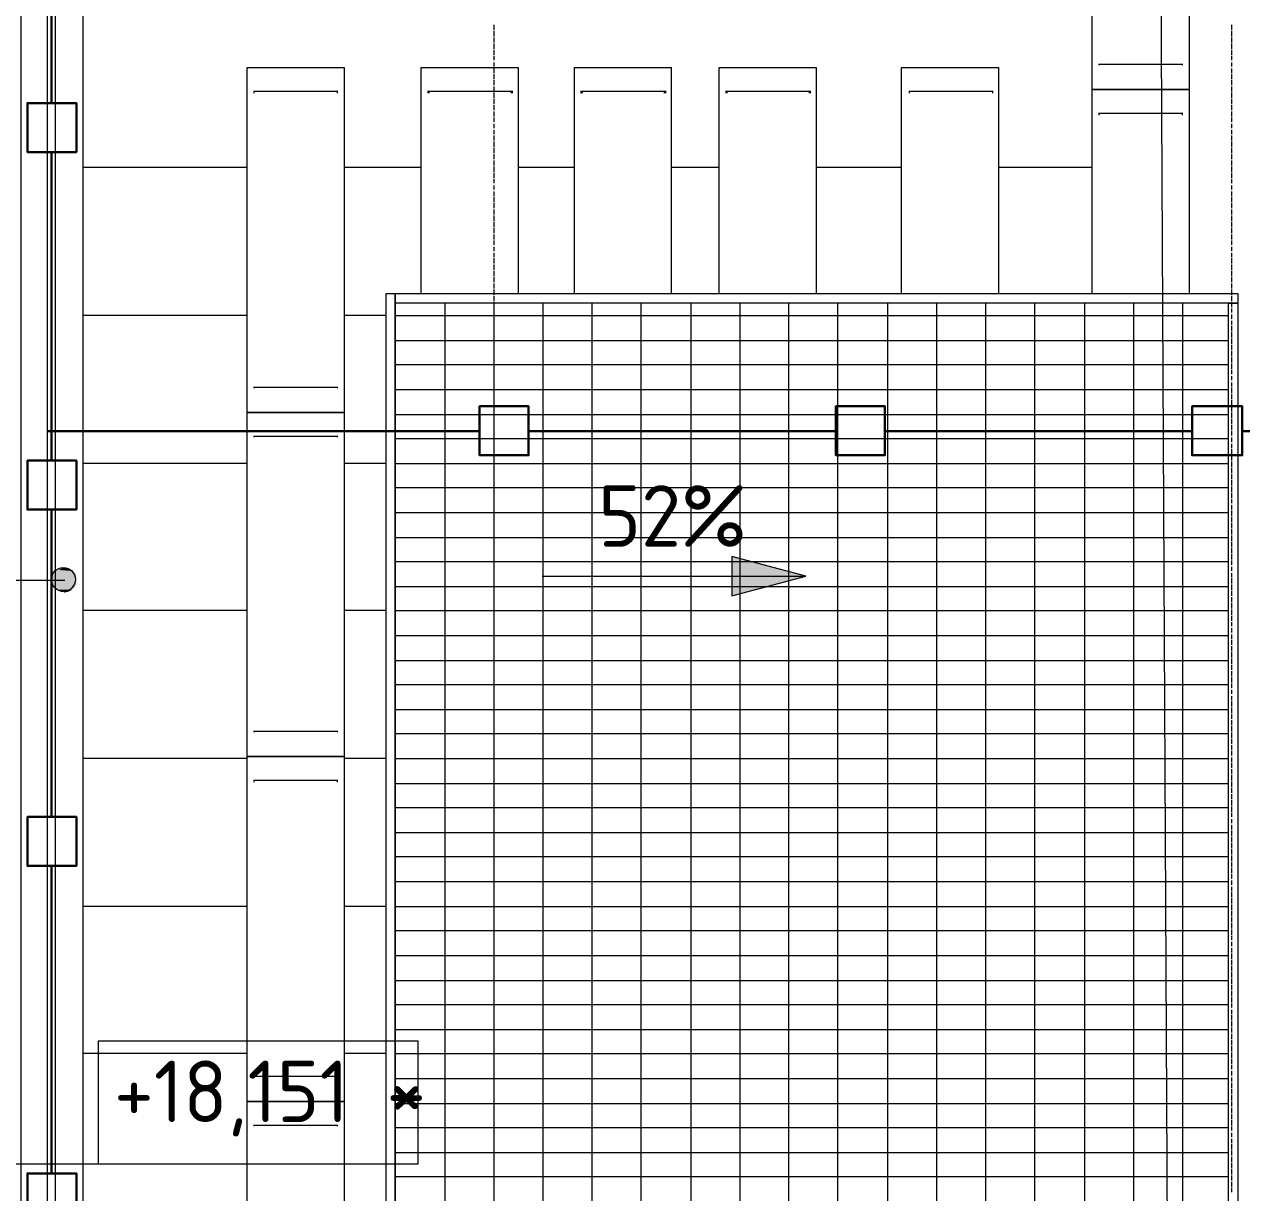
# Model space of a CAD drawing. Header units: millimetres. Extents: x -42533 to 645315, y 3457 to 82611.
# Drawn here: x 541773 to 546722, y 37312 to 42060 of the extents above; entities that cross this region are included whole.
import ezdxf

# ---------------------------------------------------------------- set-up
doc = ezdxf.new("R2010")
doc.units = ezdxf.units.MM
for name, color, linetype, true_color in [('PDF _!ЭОМ.Молниезащита', 7, 'Continuous', 0x954a95), ('PDF _Аннотация', 7, 'Continuous', 0xbababa), ('PDF _Крыша штриховка', 7, 'Continuous', 0xbababa), ('PDF _Обобщенные модели', 7, 'Continuous', 0xbababa), ('PDF _Ограждение', 7, 'Continuous', 0xbababa), ('PDF _Оси', 7, 'Continuous', 0xbababa), ('PDF _Отметки', 7, 'Continuous', 0xbababa), ('PDF _Перекрытие штриховка', 7, 'Continuous', 0xbababa), ('PDF _Размеры', 7, 'Continuous', 0xbababa)]:
    doc.layers.add(name, color=color, linetype=linetype, true_color=true_color)
doc.layers.add('PDF _Линии', color=7, linetype='Continuous')
doc.layers.add('PDF _Текст', color=7, linetype='Continuous')
doc.styles.add('PDF GOST Common', font='GOST_Common.ttf')

msp = doc.modelspace()

# ---------------------------------------------------------------- linework, layer by layer
at = {"layer": 'PDF _!ЭОМ.Молниезащита', "color": 5, "lineweight": 30}
for points in [[(541883.6, 41740), (541883.6, 42739.6), (541883.6, 42989.4), (541786.2, 42989.4), (541786.2, 43188.5), (541985.3, 43188.5), (541985.3, 42989.4), (541883.6, 42989.4)], [(541883.6, 40287.3), (541883.6, 41291.1), (541883.6, 41541), (541786.2, 41541), (541786.2, 41740), (541985.3, 41740), (541985.3, 41541), (541883.6, 41541)], [(545072.8, 40405.9), (544073.3, 40405.9), (543823.4, 40405.9), (543823.4, 40308.5), (543624.3, 40308.5), (543624.3, 40507.5), (543823.4, 40507.5), (543823.4, 40405.9)], [(546521.3, 40405.9), (545521.8, 40405.9), (545271.9, 40405.9), (545271.9, 40308.5), (545072.8, 40308.5), (545072.8, 40507.5), (545271.9, 40507.5), (545271.9, 40405.9)], [(547478.5, 40405.9), (546724.6, 40405.9), (546724.6, 40308.5), (546521.3, 40308.5), (546521.3, 40507.5), (546724.6, 40507.5), (546724.6, 40405.9)], [(543624.3, 40405.9), (542624.8, 40405.9), (541866.7, 40405.9)], [(541883.6, 38838.8), (541883.6, 39838.3), (541883.6, 40088.2), (541786.2, 40088.2), (541786.2, 40287.3), (541985.3, 40287.3), (541985.3, 40088.2), (541883.6, 40088.2)], [(541883.6, 37390.3), (541883.6, 38389.9), (541883.6, 38639.7), (541786.2, 38639.7), (541786.2, 38838.8), (541985.3, 38838.8), (541985.3, 38639.7), (541883.6, 38639.7)], [(541883.6, 35937.6), (541883.6, 36941.4), (541883.6, 37191.3), (541786.2, 37191.3), (541786.2, 37390.3), (541985.3, 37390.3), (541985.3, 37191.3), (541883.6, 37191.3)]]:
    msp.add_lwpolyline(points, dxfattribs=at)
at = {"layer": 'PDF _!ЭОМ.Молниезащита', "color": 116, "lineweight": 30, "true_color": 0x136734}
msp.add_circle((543274.8, 33878.4), 12301.6, dxfattribs=at)
at = {"layer": 'PDF _!ЭОМ.Молниезащита', "lineweight": 13}
msp.add_arc((541973.2, 33883.9), 18066.6, 258.64082, 32.4196, dxfattribs=at)
at = {"layer": 'PDF _Аннотация', "color": 8, "lineweight": 20}
msp.add_lwpolyline([(543374.4, 37428.4), (543374.4, 37928.2), (542074.2, 37928.2), (542074.2, 37428.4)], close=True, dxfattribs=at)
at = {"layer": 'PDF _Крыша штриховка', "color": 8, "lineweight": 9}
for points in [[(542679.9, 41477.4), (542010.7, 41477.4)], [(543387.2, 41477.4), (543073.7, 41477.4)], [(544009.8, 41477.4), (543781, 41477.4)], [(544598.5, 41477.4), (544403.6, 41477.4)], [(545339.7, 41477.4), (544992.4, 41477.4)], [(546114.7, 41477.4), (545733.5, 41477.4)], [(542679.9, 40876), (542010.7, 40876)], [(543243.2, 40876), (543073.7, 40876)], [(542679.9, 40274.6), (542010.7, 40274.6)], [(543243.2, 40274.6), (543073.7, 40274.6)], [(542679.9, 39677.4), (542010.7, 39677.4)], [(543243.2, 39677.4), (543073.7, 39677.4)], [(542679.9, 39076), (542010.7, 39076)], [(543243.2, 39076), (543073.7, 39076)], [(542679.9, 38474.6), (542010.7, 38474.6)], [(543243.2, 38474.6), (543073.7, 38474.6)], [(542679.9, 37877.4), (542010.7, 37877.4)], [(543243.2, 37877.4), (543073.7, 37877.4)]]:
    msp.add_lwpolyline(points, dxfattribs=at)
at = {"layer": 'PDF _Линии', "color": 8, "lineweight": 9}
msp.add_lwpolyline([(537224.7, 32655.2), (537224.7, 54895), (546330.7, 54835.7), (546445.1, 32058), (553827.3, 32058)], dxfattribs=at)
at = {"layer": 'PDF _Обобщенные модели', "color": 8, "lineweight": 18}
msp.add_lwpolyline([(542010.7, 24866.4), (541900.5, 24866.4), (541866.7, 24866.4), (541760.8, 24866.4), (541760.8, 50863), (541866.7, 50863), (541900.5, 50863), (542010.7, 50863)], close=True, dxfattribs=at)
for points in [[(541866.7, 50863), (541866.7, 24866.4)], [(541900.5, 24866.4), (541900.5, 50863)]]:
    msp.add_lwpolyline(points, dxfattribs=at)
at = {"layer": 'PDF _Обобщенные модели', "color": 8, "lineweight": 9}
for points in [[(546508.6, 41795.1), (546504.4, 41795.1), (546487.4, 41795.1), (546479, 41795.1), (546144.4, 41795.1), (546135.9, 41795.1), (546131.7, 41795.1), (546114.7, 41795.1), (546114.7, 43192.7), (546131.7, 43192.7), (546135.9, 43192.7), (546144.4, 43192.7), (546479, 43192.7), (546487.4, 43192.7), (546504.4, 43192.7), (546508.6, 43192.7)], [(543073.7, 40482.1), (543069.5, 40482.1), (543052.6, 40482.1), (543044.1, 40482.1), (542709.5, 40482.1), (542701, 40482.1), (542696.8, 40482.1), (542679.9, 40482.1), (542679.9, 41884), (542696.8, 41884), (542701, 41884), (542709.5, 41884), (543044.1, 41884), (543052.6, 41884), (543069.5, 41884), (543073.7, 41884)], [(543073.7, 39084.5), (543069.5, 39084.5), (543052.6, 39084.5), (543044.1, 39084.5), (542709.5, 39084.5), (542701, 39084.5), (542696.8, 39084.5), (542679.9, 39084.5), (542679.9, 40482.1), (542696.8, 40482.1), (542701, 40482.1), (542709.5, 40482.1), (543044.1, 40482.1), (543052.6, 40482.1), (543069.5, 40482.1), (543073.7, 40482.1)], [(543073.7, 37682.6), (543069.5, 37682.6), (543052.6, 37682.6), (543044.1, 37682.6), (542709.5, 37682.6), (542701, 37682.6), (542696.8, 37682.6), (542679.9, 37682.6), (542679.9, 39084.5), (542696.8, 39084.5), (542701, 39084.5), (542709.5, 39084.5), (543044.1, 39084.5), (543052.6, 39084.5), (543069.5, 39084.5), (543073.7, 39084.5)], [(543073.7, 36284.9), (543069.5, 36284.9), (543052.6, 36284.9), (543044.1, 36284.9), (542709.5, 36284.9), (542701, 36284.9), (542696.8, 36284.9), (542679.9, 36284.9), (542679.9, 37682.6), (542696.8, 37682.6), (542701, 37682.6), (542709.5, 37682.6), (543044.1, 37682.6), (543052.6, 37682.6), (543069.5, 37682.6), (543073.7, 37682.6)]]:
    msp.add_lwpolyline(points, close=True, dxfattribs=at)
for points in [[(543387.2, 40965), (543387.2, 41884), (543391.4, 41884), (543408.3, 41884), (543412.6, 41884), (543416.8, 41884), (543755.6, 41884), (543764.1, 41884), (543781, 41884), (543781, 40965)], [(544009.8, 40965), (544009.8, 41884), (544026.7, 41884), (544030.9, 41884), (544039.4, 41884), (544378.2, 41884), (544382.5, 41884), (544386.7, 41884), (544403.6, 41884), (544403.6, 40965)], [(544598.5, 40965), (544598.5, 41884), (544615.4, 41884), (544619.6, 41884), (544628.1, 41884), (544966.9, 41884), (544971.2, 41884), (544975.4, 41884), (544988.1, 41884), (544992.4, 41884), (544992.4, 40965)], [(545339.7, 40965), (545339.7, 41884), (545343.9, 41884), (545360.8, 41884), (545365.1, 41884), (545373.5, 41884), (545708.1, 41884), (545716.6, 41884), (545733.5, 41884), (545733.5, 40965)], [(546479, 41896.7), (546483.2, 41896.7), (546140.1, 41896.7), (546144.4, 41896.7)], [(543048.3, 41786.6), (542705.3, 41786.6)], [(542705.3, 41782.4), (542709.5, 41782.4)], [(543044.1, 41782.4), (543048.3, 41782.4)], [(543759.9, 41786.6), (543412.6, 41786.6)], [(543412.6, 41782.4), (543421, 41782.4)], [(543751.4, 41782.4), (543759.9, 41782.4)], [(544382.5, 41786.6), (544035.2, 41786.6)], [(544035.2, 41782.4), (544043.6, 41782.4)], [(544374, 41782.4), (544382.5, 41782.4)], [(544971.2, 41786.6), (544623.9, 41786.6)], [(544623.9, 41782.4), (544632.3, 41782.4)], [(544962.7, 41782.4), (544971.2, 41782.4)], [(545712.4, 41786.6), (545369.3, 41786.6)], [(545369.3, 41782.4), (545373.5, 41782.4)], [(545708.1, 41782.4), (545712.4, 41782.4)], [(546114.7, 40965), (546114.7, 41795.1), (546131.7, 41795.1), (546135.9, 41795.1), (546144.4, 41795.1), (546479, 41795.1), (546487.4, 41795.1), (546504.4, 41795.1), (546508.6, 41795.1), (546508.6, 40965)], [(546483.2, 41697.7), (546140.1, 41697.7)], [(546140.1, 41693.4), (546144.4, 41693.4)], [(546479, 41693.4), (546483.2, 41693.4)], [(543044.1, 40583.8), (543048.3, 40583.8), (542705.3, 40583.8), (542709.5, 40583.8)], [(543044.1, 40384.7), (543048.3, 40384.7), (542705.3, 40384.7), (542709.5, 40384.7)], [(543044.1, 39186.1), (543048.3, 39186.1), (542705.3, 39186.1), (542709.5, 39186.1)], [(543048.3, 38987), (542705.3, 38987)], [(542705.3, 38982.8), (542709.5, 38982.8)], [(543044.1, 38982.8), (543048.3, 38982.8)], [(543044.1, 37784.2), (543048.3, 37784.2), (542705.3, 37784.2), (542709.5, 37784.2)], [(543044.1, 37585.1), (543048.3, 37585.1), (542705.3, 37585.1), (542709.5, 37585.1)]]:
    msp.add_lwpolyline(points, dxfattribs=at)
at = {"layer": 'PDF _Ограждение', "color": 8, "lineweight": 9}
msp.add_lwpolyline([(543281.3, 33917.3), (543281.3, 33875), (546669.6, 33875), (546669.6, 40926.8), (546707.7, 40926.8), (546707.7, 40965), (543281.3, 40965), (543281.3, 33917.3), (546669.6, 33917.3), (546669.6, 33875), (546707.7, 33875), (546707.7, 40926.8), (543281.3, 40926.8), (543281.3, 40965), (543243.2, 40965), (543243.2, 33917.3)], close=True, dxfattribs=at)
at = {"layer": 'PDF _Оси', "color": 8, "lineweight": 9}
for points in [[(543683.6, 42036.5), (543683.6, 42057.7)], [(543683.6, 42011.1), (543683.6, 42032.3)], [(546682.3, 42036.5), (546682.3, 42057.7)], [(546682.3, 42011.1), (546682.3, 42032.3)], [(543683.6, 41985.7), (543683.6, 42006.8)], [(543683.6, 41960.3), (543683.6, 41981.4)], [(546682.3, 41985.7), (546682.3, 42006.8)], [(546682.3, 41960.3), (546682.3, 41981.4)], [(543683.6, 41934.8), (543683.6, 41956)], [(543683.6, 41913.7), (543683.6, 41930.6)], [(546682.3, 41934.8), (546682.3, 41956)], [(546682.3, 41913.7), (546682.3, 41930.6)], [(543683.6, 41909.4), (543683.6, 41909.4)], [(543683.6, 41888.3), (543683.6, 41905.2)], [(543683.6, 41884), (543683.6, 41884)], [(543683.6, 41862.8), (543683.6, 41879.8)], [(546682.3, 41909.4), (546682.3, 41909.4)], [(546682.3, 41888.3), (546682.3, 41905.2)], [(546682.3, 41884), (546682.3, 41884)], [(546682.3, 41862.8), (546682.3, 41879.8)], [(543683.6, 41837.4), (543683.6, 41858.6)], [(543683.6, 41812), (543683.6, 41833.2)], [(546682.3, 41837.4), (546682.3, 41858.6)], [(546682.3, 41812), (546682.3, 41833.2)], [(543683.6, 41786.6), (543683.6, 41807.8)], [(543683.6, 41761.2), (543683.6, 41782.4)], [(546682.3, 41786.6), (546682.3, 41807.8)], [(546682.3, 41761.2), (546682.3, 41782.4)], [(543683.6, 41735.8), (543683.6, 41757)], [(543683.6, 41710.4), (543683.6, 41731.5)], [(546682.3, 41735.8), (546682.3, 41757)], [(546682.3, 41710.4), (546682.3, 41731.5)], [(543683.6, 41685), (543683.6, 41706.1)], [(543683.6, 41663.8), (543683.6, 41680.7)], [(546682.3, 41685), (546682.3, 41706.1)], [(546682.3, 41663.8), (546682.3, 41680.7)], [(543683.6, 41659.5), (543683.6, 41659.5)], [(543683.6, 41638.4), (543683.6, 41655.3)], [(543683.6, 41634.1), (543683.6, 41634.1)], [(543683.6, 41613), (543683.6, 41629.9)], [(546682.3, 41659.5), (546682.3, 41659.5)], [(546682.3, 41638.4), (546682.3, 41655.3)], [(546682.3, 41634.1), (546682.3, 41634.1)], [(546682.3, 41613), (546682.3, 41629.9)], [(543683.6, 41587.5), (543683.6, 41608.7)], [(543683.6, 41562.1), (543683.6, 41583.3)], [(546682.3, 41587.5), (546682.3, 41608.7)], [(546682.3, 41562.1), (546682.3, 41583.3)], [(543683.6, 41536.7), (543683.6, 41557.9)], [(543683.6, 41511.3), (543683.6, 41532.5)], [(546682.3, 41536.7), (546682.3, 41557.9)], [(546682.3, 41511.3), (546682.3, 41532.5)], [(543683.6, 41485.9), (543683.6, 41507.1)], [(543683.6, 41460.5), (543683.6, 41481.7)], [(546682.3, 41485.9), (546682.3, 41507.1)], [(546682.3, 41460.5), (546682.3, 41481.7)], [(543683.6, 41435.1), (543683.6, 41456.3)], [(543683.6, 41413.9), (543683.6, 41430.8)], [(546682.3, 41435.1), (546682.3, 41456.3)], [(546682.3, 41413.9), (546682.3, 41430.8)], [(543683.6, 41409.7), (543683.6, 41409.7)], [(543683.6, 41388.5), (543683.6, 41405.4)], [(543683.6, 41384.3), (543683.6, 41384.3)], [(543683.6, 41363.1), (543683.6, 41380)], [(546682.3, 41409.7), (546682.3, 41409.7)], [(546682.3, 41388.5), (546682.3, 41405.4)], [(546682.3, 41384.3), (546682.3, 41384.3)], [(546682.3, 41363.1), (546682.3, 41380)], [(543683.6, 41337.7), (543683.6, 41358.8)], [(543683.6, 41312.2), (543683.6, 41333.4)], [(546682.3, 41337.7), (546682.3, 41358.8)], [(546682.3, 41312.2), (546682.3, 41333.4)], [(543683.6, 41286.8), (543683.6, 41308)], [(543683.6, 41261.4), (543683.6, 41282.6)], [(546682.3, 41286.8), (546682.3, 41308)], [(546682.3, 41261.4), (546682.3, 41282.6)], [(543683.6, 41236), (543683.6, 41257.2)], [(543683.6, 41210.6), (543683.6, 41231.8)], [(546682.3, 41236), (546682.3, 41257.2)], [(546682.3, 41210.6), (546682.3, 41231.8)], [(543683.6, 41185.2), (543683.6, 41206.4)], [(543683.6, 41164), (543683.6, 41181)], [(546682.3, 41185.2), (546682.3, 41206.4)], [(546682.3, 41164), (546682.3, 41181)], [(543683.6, 41159.8), (543683.6, 41159.8)], [(543683.6, 41138.6), (543683.6, 41155.5)], [(543683.6, 41134.4), (543683.6, 41134.4)], [(543683.6, 41113.2), (543683.6, 41130.1)], [(546682.3, 41159.8), (546682.3, 41159.8)], [(546682.3, 41138.6), (546682.3, 41155.5)], [(546682.3, 41134.4), (546682.3, 41134.4)], [(546682.3, 41113.2), (546682.3, 41130.1)], [(543683.6, 41087.8), (543683.6, 41109)], [(543683.6, 41062.4), (543683.6, 41083.5)], [(546682.3, 41087.8), (546682.3, 41109)], [(546682.3, 41062.4), (546682.3, 41083.5)], [(543683.6, 41037), (543683.6, 41058.1)], [(543683.6, 41011.5), (543683.6, 41032.7)], [(546682.3, 41037), (546682.3, 41058.1)], [(546682.3, 41011.5), (546682.3, 41032.7)], [(543683.6, 40986.1), (543683.6, 41007.3)], [(543683.6, 40960.7), (543683.6, 40981.9)], [(546682.3, 40986.1), (546682.3, 41007.3)], [(546682.3, 40960.7), (546682.3, 40981.9)], [(543683.6, 40935.3), (543683.6, 40956.5)], [(543683.6, 40909.9), (543683.6, 40931.1)], [(546682.3, 40935.3), (546682.3, 40956.5)], [(546682.3, 40909.9), (546682.3, 40931.1)], [(543683.6, 40888.7), (543683.6, 40905.7)], [(543683.6, 40884.5), (543683.6, 40884.5)], [(543683.6, 40863.3), (543683.6, 40880.2)], [(546682.3, 40888.7), (546682.3, 40905.7)], [(546682.3, 40884.5), (546682.3, 40884.5)], [(546682.3, 40863.3), (546682.3, 40880.2)], [(543683.6, 40859.1), (543683.6, 40859.1)], [(543683.6, 40837.9), (543683.6, 40854.8)], [(543683.6, 40812.5), (543683.6, 40833.7)], [(546682.3, 40859.1), (546682.3, 40859.1)], [(546682.3, 40837.9), (546682.3, 40854.8)], [(546682.3, 40812.5), (546682.3, 40833.7)], [(543683.6, 40787.1), (543683.6, 40808.2)], [(543683.6, 40761.7), (543683.6, 40782.8)], [(546682.3, 40787.1), (546682.3, 40808.2)], [(546682.3, 40761.7), (546682.3, 40782.8)], [(543683.6, 40736.2), (543683.6, 40757.4)], [(543683.6, 40710.8), (543683.6, 40732)], [(546682.3, 40736.2), (546682.3, 40757.4)], [(546682.3, 40710.8), (546682.3, 40732)], [(543683.6, 40685.4), (543683.6, 40706.6)], [(543683.6, 40660), (543683.6, 40681.2)], [(546682.3, 40685.4), (546682.3, 40706.6)], [(546682.3, 40660), (546682.3, 40681.2)], [(543683.6, 40638.8), (543683.6, 40655.8)], [(543683.6, 40634.6), (543683.6, 40634.6)], [(546682.3, 40638.8), (546682.3, 40655.8)], [(546682.3, 40634.6), (546682.3, 40634.6)], [(543683.6, 40613.4), (543683.6, 40630.4)], [(543683.6, 40609.2), (543683.6, 40609.2)], [(543683.6, 40588), (543683.6, 40604.9)], [(543683.6, 40562.6), (543683.6, 40583.8)], [(546682.3, 40613.4), (546682.3, 40630.4)], [(546682.3, 40609.2), (546682.3, 40609.2)], [(546682.3, 40588), (546682.3, 40604.9)], [(546682.3, 40562.6), (546682.3, 40583.8)], [(543683.6, 40537.2), (543683.6, 40558.4)], [(543683.6, 40511.8), (543683.6, 40532.9)], [(546682.3, 40537.2), (546682.3, 40558.4)], [(546682.3, 40511.8), (546682.3, 40532.9)], [(543683.6, 40486.4), (543683.6, 40507.5)], [(546682.3, 40486.4), (546682.3, 40507.5)], [(543683.6, 40460.9), (543683.6, 40482.1)], [(543683.6, 40435.5), (543683.6, 40456.7)], [(546682.3, 40460.9), (546682.3, 40482.1)], [(546682.3, 40435.5), (546682.3, 40456.7)], [(543683.6, 40410.1), (543683.6, 40431.3)], [(543683.6, 40388.9), (543683.6, 40405.9)], [(543683.6, 40384.7), (543683.6, 40384.7)], [(546682.3, 40410.1), (546682.3, 40431.3)], [(546682.3, 40388.9), (546682.3, 40405.9)], [(546682.3, 40384.7), (546682.3, 40384.7)], [(543683.6, 40363.5), (543683.6, 40380.5)], [(543683.6, 40359.3), (543683.6, 40359.3)], [(543683.6, 40338.1), (543683.6, 40355.1)], [(546682.3, 40363.5), (546682.3, 40380.5)], [(546682.3, 40359.3), (546682.3, 40359.3)], [(546682.3, 40338.1), (546682.3, 40355.1)], [(543683.6, 40312.7), (543683.6, 40333.9)], [(543683.6, 40287.3), (543683.6, 40308.5)], [(546682.3, 40312.7), (546682.3, 40333.9)], [(546682.3, 40287.3), (546682.3, 40308.5)], [(543683.6, 40261.9), (543683.6, 40283.1)], [(543683.6, 40236.5), (543683.6, 40257.6)], [(546682.3, 40261.9), (546682.3, 40283.1)], [(546682.3, 40236.5), (546682.3, 40257.6)], [(543683.6, 40211.1), (543683.6, 40232.2)], [(543683.6, 40185.6), (543683.6, 40206.8)], [(546682.3, 40211.1), (546682.3, 40232.2)], [(546682.3, 40185.6), (546682.3, 40206.8)], [(543683.6, 40160.2), (543683.6, 40181.4)], [(543683.6, 40134.8), (543683.6, 40156)], [(546682.3, 40160.2), (546682.3, 40181.4)], [(546682.3, 40134.8), (546682.3, 40156)], [(543683.6, 40113.6), (543683.6, 40130.6)], [(543683.6, 40109.4), (543683.6, 40109.4)], [(543683.6, 40088.2), (543683.6, 40105.2)], [(546682.3, 40113.6), (546682.3, 40130.6)], [(546682.3, 40109.4), (546682.3, 40109.4)], [(546682.3, 40088.2), (546682.3, 40105.2)], [(543683.6, 40062.8), (543683.6, 40084)], [(543683.6, 40037.4), (543683.6, 40058.6)], [(546682.3, 40062.8), (546682.3, 40084)], [(546682.3, 40037.4), (546682.3, 40058.6)], [(543683.6, 40012), (543683.6, 40033.2)], [(543683.6, 39986.6), (543683.6, 40007.8)], [(546682.3, 40012), (546682.3, 40033.2)], [(546682.3, 39986.6), (546682.3, 40007.8)], [(543683.6, 39961.2), (543683.6, 39982.4)], [(543683.6, 39935.8), (543683.6, 39956.9)], [(546682.3, 39961.2), (546682.3, 39982.4)], [(546682.3, 39935.8), (546682.3, 39956.9)], [(543683.6, 39910.3), (543683.6, 39931.5)], [(543683.6, 39884.9), (543683.6, 39906.1)], [(546682.3, 39910.3), (546682.3, 39931.5)], [(546682.3, 39884.9), (546682.3, 39906.1)], [(543683.6, 39863.8), (543683.6, 39880.7)], [(543683.6, 39859.5), (543683.6, 39859.5)], [(543683.6, 39838.3), (543683.6, 39855.3)], [(546682.3, 39863.8), (546682.3, 39880.7)], [(546682.3, 39859.5), (546682.3, 39859.5)], [(546682.3, 39838.3), (546682.3, 39855.3)], [(543683.6, 39834.1), (543683.6, 39834.1)], [(543683.6, 39812.9), (543683.6, 39829.9)], [(543683.6, 39787.5), (543683.6, 39808.7)], [(546682.3, 39834.1), (546682.3, 39834.1)], [(546682.3, 39812.9), (546682.3, 39829.9)], [(546682.3, 39787.5), (546682.3, 39808.7)], [(543683.6, 39762.1), (543683.6, 39783.3)], [(543683.6, 39736.7), (543683.6, 39757.9)], [(546682.3, 39762.1), (546682.3, 39783.3)], [(546682.3, 39736.7), (546682.3, 39757.9)], [(543683.6, 39711.3), (543683.6, 39732.5)], [(543683.6, 39685.9), (543683.6, 39707.1)], [(546682.3, 39711.3), (546682.3, 39732.5)], [(546682.3, 39685.9), (546682.3, 39707.1)], [(543683.6, 39660.5), (543683.6, 39681.6)], [(543683.6, 39635.1), (543683.6, 39656.2)], [(546682.3, 39660.5), (546682.3, 39681.6)], [(546682.3, 39635.1), (546682.3, 39656.2)], [(543683.6, 39613.9), (543683.6, 39630.8)], [(543683.6, 39609.6), (543683.6, 39609.6)], [(543683.6, 39588.5), (543683.6, 39605.4)], [(546682.3, 39613.9), (546682.3, 39630.8)], [(546682.3, 39609.6), (546682.3, 39609.6)], [(546682.3, 39588.5), (546682.3, 39605.4)], [(543683.6, 39584.2), (543683.6, 39584.2)], [(543683.6, 39563.1), (543683.6, 39580)], [(543683.6, 39537.6), (543683.6, 39558.8)], [(546682.3, 39584.2), (546682.3, 39584.2)], [(546682.3, 39563.1), (546682.3, 39580)], [(546682.3, 39537.6), (546682.3, 39558.8)], [(543683.6, 39512.2), (543683.6, 39533.4)], [(543683.6, 39486.8), (543683.6, 39508)], [(546682.3, 39512.2), (546682.3, 39533.4)], [(546682.3, 39486.8), (546682.3, 39508)], [(543683.6, 39461.4), (543683.6, 39482.6)], [(543683.6, 39436), (543683.6, 39457.2)], [(546682.3, 39461.4), (546682.3, 39482.6)], [(546682.3, 39436), (546682.3, 39457.2)], [(543683.6, 39410.6), (543683.6, 39431.8)], [(543683.6, 39385.2), (543683.6, 39406.3)], [(546682.3, 39410.6), (546682.3, 39431.8)], [(546682.3, 39385.2), (546682.3, 39406.3)], [(543683.6, 39364), (543683.6, 39380.9)], [(543683.6, 39359.8), (543683.6, 39359.8)], [(543683.6, 39338.6), (543683.6, 39355.5)], [(546682.3, 39364), (546682.3, 39380.9)], [(546682.3, 39359.8), (546682.3, 39359.8)], [(546682.3, 39338.6), (546682.3, 39355.5)], [(543683.6, 39334.3), (543683.6, 39334.3)], [(543683.6, 39313.2), (543683.6, 39330.1)], [(543683.6, 39287.8), (543683.6, 39308.9)], [(546682.3, 39334.3), (546682.3, 39334.3)], [(546682.3, 39313.2), (546682.3, 39330.1)], [(546682.3, 39287.8), (546682.3, 39308.9)], [(543683.6, 39262.3), (543683.6, 39283.5)], [(543683.6, 39236.9), (543683.6, 39258.1)], [(546682.3, 39262.3), (546682.3, 39283.5)], [(546682.3, 39236.9), (546682.3, 39258.1)], [(543683.6, 39211.5), (543683.6, 39232.7)], [(543683.6, 39186.1), (543683.6, 39207.3)], [(546682.3, 39211.5), (546682.3, 39232.7)], [(546682.3, 39186.1), (546682.3, 39207.3)], [(543683.6, 39160.7), (543683.6, 39181.9)], [(543683.6, 39135.3), (543683.6, 39156.5)], [(546682.3, 39160.7), (546682.3, 39181.9)], [(546682.3, 39135.3), (546682.3, 39156.5)], [(543683.6, 39109.9), (543683.6, 39131)], [(543683.6, 39088.7), (543683.6, 39105.6)], [(546682.3, 39109.9), (546682.3, 39131)], [(546682.3, 39088.7), (546682.3, 39105.6)], [(543683.6, 39084.5), (543683.6, 39084.5)], [(543683.6, 39063.3), (543683.6, 39080.2)], [(543683.6, 39037.9), (543683.6, 39059)], [(546682.3, 39084.5), (546682.3, 39084.5)], [(546682.3, 39063.3), (546682.3, 39080.2)], [(546682.3, 39037.9), (546682.3, 39059)], [(543683.6, 39012.5), (543683.6, 39033.6)], [(543683.6, 38987), (543683.6, 39008.2)], [(546682.3, 39012.5), (546682.3, 39033.6)], [(546682.3, 38987), (546682.3, 39008.2)], [(543683.6, 38961.6), (543683.6, 38982.8)], [(543683.6, 38936.2), (543683.6, 38957.4)], [(546682.3, 38961.6), (546682.3, 38982.8)], [(546682.3, 38936.2), (546682.3, 38957.4)], [(543683.6, 38910.8), (543683.6, 38932)], [(543683.6, 38885.4), (543683.6, 38906.6)], [(546682.3, 38910.8), (546682.3, 38932)], [(546682.3, 38885.4), (546682.3, 38906.6)], [(543683.6, 38860), (543683.6, 38881.2)], [(543683.6, 38838.8), (543683.6, 38855.7)], [(546682.3, 38860), (546682.3, 38881.2)], [(546682.3, 38838.8), (546682.3, 38855.7)], [(543683.6, 38834.6), (543683.6, 38834.6)], [(543683.6, 38813.4), (543683.6, 38830.3)], [(543683.6, 38809.2), (543683.6, 38809.2)], [(543683.6, 38788), (543683.6, 38804.9)], [(546682.3, 38834.6), (546682.3, 38834.6)], [(546682.3, 38813.4), (546682.3, 38830.3)], [(546682.3, 38809.2), (546682.3, 38809.2)], [(546682.3, 38788), (546682.3, 38804.9)], [(543683.6, 38762.6), (543683.6, 38783.7)], [(543683.6, 38737.2), (543683.6, 38758.3)], [(546682.3, 38762.6), (546682.3, 38783.7)], [(546682.3, 38737.2), (546682.3, 38758.3)], [(543683.6, 38711.7), (543683.6, 38732.9)], [(543683.6, 38686.3), (543683.6, 38707.5)], [(546682.3, 38711.7), (546682.3, 38732.9)], [(546682.3, 38686.3), (546682.3, 38707.5)], [(543683.6, 38660.9), (543683.6, 38682.1)], [(543683.6, 38635.5), (543683.6, 38656.7)], [(546682.3, 38660.9), (546682.3, 38682.1)], [(546682.3, 38635.5), (546682.3, 38656.7)], [(543683.6, 38610.1), (543683.6, 38631.3)], [(543683.6, 38588.9), (543683.6, 38605.9)], [(546682.3, 38610.1), (546682.3, 38631.3)], [(546682.3, 38588.9), (546682.3, 38605.9)], [(543683.6, 38584.7), (543683.6, 38584.7)], [(543683.6, 38563.5), (543683.6, 38580.5)], [(543683.6, 38559.3), (543683.6, 38559.3)], [(543683.6, 38538.1), (543683.6, 38555)], [(546682.3, 38584.7), (546682.3, 38584.7)], [(546682.3, 38563.5), (546682.3, 38580.5)], [(546682.3, 38559.3), (546682.3, 38559.3)], [(546682.3, 38538.1), (546682.3, 38555)], [(543683.6, 38512.7), (543683.6, 38533.9)], [(543683.6, 38487.3), (543683.6, 38508.4)], [(546682.3, 38512.7), (546682.3, 38533.9)], [(546682.3, 38487.3), (546682.3, 38508.4)], [(543683.6, 38461.9), (543683.6, 38483)], [(543683.6, 38436.4), (543683.6, 38457.6)], [(546682.3, 38461.9), (546682.3, 38483)], [(546682.3, 38436.4), (546682.3, 38457.6)], [(543683.6, 38411), (543683.6, 38432.2)], [(543683.6, 38385.6), (543683.6, 38406.8)], [(546682.3, 38411), (546682.3, 38432.2)], [(546682.3, 38385.6), (546682.3, 38406.8)], [(543683.6, 38360.2), (543683.6, 38381.4)], [(543683.6, 38339), (543683.6, 38356)], [(546682.3, 38360.2), (546682.3, 38381.4)], [(546682.3, 38339), (546682.3, 38356)], [(543683.6, 38334.8), (543683.6, 38334.8)], [(543683.6, 38313.6), (543683.6, 38330.6)], [(543683.6, 38309.4), (543683.6, 38309.4)], [(546682.3, 38334.8), (546682.3, 38334.8)], [(546682.3, 38313.6), (546682.3, 38330.6)], [(546682.3, 38309.4), (546682.3, 38309.4)], [(543683.6, 38288.2), (543683.6, 38305.2)], [(543683.6, 38262.8), (543683.6, 38284)], [(543683.6, 38237.4), (543683.6, 38258.6)], [(546682.3, 38288.2), (546682.3, 38305.2)], [(546682.3, 38262.8), (546682.3, 38284)], [(546682.3, 38237.4), (546682.3, 38258.6)], [(543683.6, 38212), (543683.6, 38233.2)], [(543683.6, 38186.6), (543683.6, 38207.7)], [(546682.3, 38212), (546682.3, 38233.2)], [(546682.3, 38186.6), (546682.3, 38207.7)], [(543683.6, 38161.2), (543683.6, 38182.3)], [(543683.6, 38135.7), (543683.6, 38156.9)], [(546682.3, 38161.2), (546682.3, 38182.3)], [(546682.3, 38135.7), (546682.3, 38156.9)], [(543683.6, 38110.3), (543683.6, 38131.5)], [(546682.3, 38110.3), (546682.3, 38131.5)], [(543683.6, 38084.9), (543683.6, 38106.1)], [(543683.6, 38063.7), (543683.6, 38080.7)], [(543683.6, 38059.5), (543683.6, 38059.5)], [(546682.3, 38084.9), (546682.3, 38106.1)], [(546682.3, 38063.7), (546682.3, 38080.7)], [(546682.3, 38059.5), (546682.3, 38059.5)], [(543683.6, 38038.3), (543683.6, 38055.3)], [(543683.6, 38012.9), (543683.6, 38034.1)], [(543683.6, 37987.5), (543683.6, 38008.7)], [(546682.3, 38038.3), (546682.3, 38055.3)], [(546682.3, 38012.9), (546682.3, 38034.1)], [(546682.3, 37987.5), (546682.3, 38008.7)], [(543683.6, 37962.1), (543683.6, 37983.3)], [(546682.3, 37962.1), (546682.3, 37983.3)], [(543683.6, 37936.7), (543683.6, 37957.9)], [(543683.6, 37911.3), (543683.6, 37932.4)], [(546682.3, 37936.7), (546682.3, 37957.9)], [(546682.3, 37911.3), (546682.3, 37932.4)], [(543683.6, 37885.9), (543683.6, 37907)], [(543683.6, 37860.4), (543683.6, 37881.6)], [(546682.3, 37885.9), (546682.3, 37907)], [(546682.3, 37860.4), (546682.3, 37881.6)], [(543683.6, 37835), (543683.6, 37856.2)], [(543683.6, 37813.9), (543683.6, 37830.8)], [(546682.3, 37835), (546682.3, 37856.2)], [(546682.3, 37813.9), (546682.3, 37830.8)], [(543683.6, 37809.6), (543683.6, 37809.6)], [(543683.6, 37788.4), (543683.6, 37805.4)], [(543683.6, 37784.2), (543683.6, 37784.2)], [(543683.6, 37763), (543683.6, 37780)], [(546682.3, 37809.6), (546682.3, 37809.6)], [(546682.3, 37788.4), (546682.3, 37805.4)], [(546682.3, 37784.2), (546682.3, 37784.2)], [(546682.3, 37763), (546682.3, 37780)], [(543683.6, 37737.6), (543683.6, 37758.8)], [(543683.6, 37712.2), (543683.6, 37733.4)], [(546682.3, 37737.6), (546682.3, 37758.8)], [(546682.3, 37712.2), (546682.3, 37733.4)], [(543683.6, 37686.8), (543683.6, 37708)], [(543683.6, 37661.4), (543683.6, 37682.6)], [(546682.3, 37686.8), (546682.3, 37708)], [(546682.3, 37661.4), (546682.3, 37682.6)], [(543683.6, 37636), (543683.6, 37657.1)], [(543683.6, 37610.6), (543683.6, 37631.7)], [(546682.3, 37636), (546682.3, 37657.1)], [(546682.3, 37610.6), (546682.3, 37631.7)], [(543683.6, 37585.1), (543683.6, 37606.3)], [(543683.6, 37564), (543683.6, 37580.9)], [(546682.3, 37585.1), (546682.3, 37606.3)], [(546682.3, 37564), (546682.3, 37580.9)], [(543683.6, 37559.7), (543683.6, 37559.7)], [(543683.6, 37538.6), (543683.6, 37555.5)], [(543683.6, 37534.3), (543683.6, 37534.3)], [(543683.6, 37513.1), (543683.6, 37530.1)], [(546682.3, 37559.7), (546682.3, 37559.7)], [(546682.3, 37538.6), (546682.3, 37555.5)], [(546682.3, 37534.3), (546682.3, 37534.3)], [(546682.3, 37513.1), (546682.3, 37530.1)], [(543683.6, 37487.7), (543683.6, 37508.9)], [(543683.6, 37462.3), (543683.6, 37483.5)], [(546682.3, 37487.7), (546682.3, 37508.9)], [(546682.3, 37462.3), (546682.3, 37483.5)], [(543683.6, 37436.9), (543683.6, 37458.1)], [(543683.6, 37411.5), (543683.6, 37432.7)], [(546682.3, 37436.9), (546682.3, 37458.1)], [(546682.3, 37411.5), (546682.3, 37432.7)], [(543683.6, 37386.1), (543683.6, 37407.3)], [(543683.6, 37360.7), (543683.6, 37381.8)], [(546682.3, 37386.1), (546682.3, 37407.3)], [(546682.3, 37360.7), (546682.3, 37381.8)], [(543683.6, 37335.3), (543683.6, 37356.4)], [(543683.6, 37314.1), (543683.6, 37331)], [(546682.3, 37335.3), (546682.3, 37356.4)], [(546682.3, 37314.1), (546682.3, 37331)]]:
    msp.add_lwpolyline(points, dxfattribs=at)
at = {"layer": 'PDF _Отметки', "color": 8, "lineweight": 20}
for points in [[(541938.7, 39800.2), (541083.1, 39800.2), (540443.6, 39800.2)], [(540841.7, 37428.4), (542281.7, 37428.4), (542722.2, 37428.4)]]:
    msp.add_lwpolyline(points, dxfattribs=at)
at = {"layer": 'PDF _Отметки', "lineweight": 9}
msp.add_circle((541932.2, 39803.9), 48.7, dxfattribs=at)
at = {"layer": 'PDF _Отметки', "transparency": 33554559}
for points in [[(541909, 39842.6), (541968.3, 39838.3), (541904.8, 39838.3)], [(541913.3, 39842.6), (541968.3, 39842.6), (541909, 39842.6)], [(541968.3, 39842.6), (541909, 39842.6), (541968.3, 39838.3)], [(541917.5, 39846.8), (541959.8, 39842.6), (541913.3, 39842.6)], [(541959.8, 39842.6), (541913.3, 39842.6), (541968.3, 39842.6)], [(541921.7, 39846.8), (541959.8, 39846.8), (541917.5, 39846.8)], [(541959.8, 39846.8), (541917.5, 39846.8), (541959.8, 39842.6)], [(541926, 39851.1), (541951.4, 39846.8), (541921.7, 39846.8)], [(541951.4, 39846.8), (541921.7, 39846.8), (541959.8, 39846.8)], [(541930.2, 39851.1), (541947.1, 39851.1), (541926, 39851.1)], [(541947.1, 39851.1), (541926, 39851.1), (541951.4, 39846.8)], [(541938.7, 39851.1), (541942.9, 39851.1), (541930.2, 39851.1)], [(541942.9, 39851.1), (541930.2, 39851.1), (541947.1, 39851.1)], [(541892.1, 39821.4), (541985.3, 39817.2), (541887.8, 39817.2)], [(541985.3, 39817.2), (541887.8, 39817.2), (541985.3, 39808.7)], [(541887.8, 39817.2), (541985.3, 39808.7), (541887.8, 39808.7)], [(541985.3, 39808.7), (541887.8, 39808.7), (541985.3, 39804.5)], [(541887.8, 39808.7), (541985.3, 39804.5), (541887.8, 39804.5)], [(541985.3, 39804.5), (541887.8, 39804.5), (541985.3, 39800.2)], [(541887.8, 39804.5), (541985.3, 39800.2), (541887.8, 39800.2)], [(541985.3, 39800.2), (541887.8, 39800.2), (541985.3, 39796)], [(541887.8, 39800.2), (541985.3, 39796), (541887.8, 39796)], [(541985.3, 39796), (541887.8, 39796), (541985.3, 39791.8)], [(541887.8, 39796), (541985.3, 39791.8), (541887.8, 39791.8)], [(541985.3, 39791.8), (541887.8, 39791.8), (541985.3, 39787.5)], [(541887.8, 39791.8), (541985.3, 39787.5), (541887.8, 39787.5)], [(541896.3, 39829.9), (541981, 39825.6), (541892.1, 39825.6)], [(541981, 39825.6), (541892.1, 39825.6), (541985.3, 39821.4)], [(541892.1, 39825.6), (541985.3, 39821.4), (541892.1, 39821.4)], [(541985.3, 39821.4), (541892.1, 39821.4), (541985.3, 39817.2)], [(541900.5, 39834.1), (541976.8, 39834.1), (541896.3, 39834.1)], [(541976.8, 39834.1), (541896.3, 39834.1), (541981, 39829.9)], [(541896.3, 39834.1), (541981, 39829.9), (541896.3, 39829.9)], [(541981, 39829.9), (541896.3, 39829.9), (541981, 39825.6)], [(541904.8, 39838.3), (541972.5, 39834.1), (541900.5, 39834.1)], [(541972.5, 39834.1), (541900.5, 39834.1), (541976.8, 39834.1)], [(541968.3, 39838.3), (541904.8, 39838.3), (541972.5, 39834.1)], [(541985.3, 39787.5), (541887.8, 39787.5), (541985.3, 39783.3)], [(541887.8, 39787.5), (541985.3, 39783.3), (541892.1, 39783.3)], [(541985.3, 39783.3), (541892.1, 39783.3), (541981, 39779.1)], [(541892.1, 39783.3), (541981, 39779.1), (541892.1, 39779.1)], [(541981, 39779.1), (541892.1, 39779.1), (541981, 39774.8)], [(541892.1, 39779.1), (541981, 39774.8), (541896.3, 39774.8)], [(541981, 39774.8), (541896.3, 39774.8), (541976.8, 39770.6)], [(541896.3, 39774.8), (541976.8, 39770.6), (541896.3, 39770.6)], [(541976.8, 39770.6), (541896.3, 39770.6), (541972.5, 39766.3)], [(541896.3, 39770.6), (541972.5, 39766.3), (541900.5, 39766.3)], [(541972.5, 39766.3), (541900.5, 39766.3), (541968.3, 39762.1)], [(541900.5, 39766.3), (541968.3, 39762.1), (541904.8, 39762.1)], [(541968.3, 39762.1), (541904.8, 39762.1), (541909, 39762.1)], [(541904.8, 39762.1), (541968.3, 39762.1), (541968.3, 39762.1)], [(541968.3, 39762.1), (541909, 39762.1), (541959.8, 39757.9)], [(541909, 39762.1), (541959.8, 39757.9), (541913.3, 39757.9)], [(541959.8, 39757.9), (541913.3, 39757.9), (541917.5, 39757.9)], [(541913.3, 39757.9), (541959.8, 39757.9), (541959.8, 39757.9)], [(541959.8, 39757.9), (541917.5, 39757.9), (541951.4, 39753.6)], [(541917.5, 39757.9), (541951.4, 39753.6), (541921.7, 39753.6)], [(541951.4, 39753.6), (541921.7, 39753.6), (541947.1, 39753.6)], [(541921.7, 39753.6), (541947.1, 39753.6), (541926, 39753.6)], [(541926, 39753.6), (541930.2, 39753.6), (541942.9, 39753.6)], [(541926, 39753.6), (541947.1, 39753.6), (541942.9, 39753.6)], [(541930.2, 39753.6), (541942.9, 39753.6), (541938.7, 39749.4)]]:
    msp.add_solid(points, dxfattribs=at)
at = {"layer": 'PDF _Перекрытие штриховка', "color": 8, "lineweight": 9}
for points in [[(543281.3, 33917.3), (543281.3, 40926.8)], [(543484.6, 33917.3), (543484.6, 40926.8)], [(543683.6, 33917.3), (543683.6, 40926.8)], [(543882.7, 33917.3), (543882.7, 40926.8)], [(544081.8, 33917.3), (544081.8, 40926.8)], [(544280.8, 33917.3), (544280.8, 40926.8)], [(544484.1, 33917.3), (544484.1, 40926.8)], [(544683.2, 33917.3), (544683.2, 40926.8)], [(544882.2, 33917.3), (544882.2, 40926.8)], [(545081.3, 33917.3), (545081.3, 40926.8)], [(545284.6, 33917.3), (545284.6, 40926.8)], [(545483.7, 33917.3), (545483.7, 40926.8)], [(545682.7, 33917.3), (545682.7, 40926.8)], [(545881.8, 33917.3), (545881.8, 40926.8)], [(546085.1, 33917.3), (546085.1, 40926.8)], [(546284.1, 33917.3), (546284.1, 40926.8)], [(546483.2, 33917.3), (546483.2, 40926.8)], [(543281.3, 40876), (546669.6, 40876)], [(543281.3, 40774.4), (546669.6, 40774.4)], [(543281.3, 40676.9), (546669.6, 40676.9)], [(543281.3, 40575.3), (546669.6, 40575.3)], [(543281.3, 40473.7), (546669.6, 40473.7)], [(543281.3, 40376.2), (546669.6, 40376.2)], [(543281.3, 40274.6), (546669.6, 40274.6)], [(543281.3, 40177.2), (546669.6, 40177.2)], [(543281.3, 40075.5), (546669.6, 40075.5)], [(543281.3, 39973.9), (546669.6, 39973.9)], [(543281.3, 39876.5), (546669.6, 39876.5)], [(543281.3, 39774.8), (546669.6, 39774.8)], [(543281.3, 39677.4), (546669.6, 39677.4)], [(543281.3, 39575.8), (546669.6, 39575.8)], [(543281.3, 39474.1), (546669.6, 39474.1)], [(543281.3, 39376.7), (546669.6, 39376.7)], [(543281.3, 39275), (546669.6, 39275)], [(543281.3, 39177.6), (546669.6, 39177.6)], [(543281.3, 39076), (546669.6, 39076)], [(543281.3, 38974.3), (546669.6, 38974.3)], [(543281.3, 38876.9), (546669.6, 38876.9)], [(543281.3, 38775.3), (546669.6, 38775.3)], [(543281.3, 38677.9), (546669.6, 38677.9)], [(543281.3, 38576.2), (546669.6, 38576.2)], [(543281.3, 38474.6), (546669.6, 38474.6)], [(543281.3, 38377.2), (546669.6, 38377.2)], [(543281.3, 38275.5), (546669.6, 38275.5)], [(543281.3, 38173.9), (546669.6, 38173.9)], [(543281.3, 38076.4), (546669.6, 38076.4)], [(543281.3, 37974.8), (546669.6, 37974.8)], [(543281.3, 37877.4), (546669.6, 37877.4)], [(543281.3, 37775.7), (546669.6, 37775.7)], [(543281.3, 37674.1), (546669.6, 37674.1)], [(543281.3, 37576.7), (546669.6, 37576.7)], [(543281.3, 37475), (546669.6, 37475)], [(543281.3, 37377.6), (546669.6, 37377.6)]]:
    msp.add_lwpolyline(points, dxfattribs=at)
at = {"layer": 'PDF _Размеры', "lineweight": 9}
msp.add_lwpolyline([(544950, 39817.2), (544649.3, 39897.6), (544649.3, 39736.7)], close=True, dxfattribs=at)
at = {"layer": 'PDF _Размеры', "lineweight": 20}
msp.add_lwpolyline([(543878.5, 39817.2), (544950, 39817.2)], dxfattribs=at)
at = {"layer": 'PDF _Размеры', "transparency": 33554559}
for points in [[(544649.3, 39897.6), (544950, 39817.2), (544649.3, 39817.2)], [(544950, 39817.2), (544649.3, 39817.2), (544649.3, 39736.7)]]:
    msp.add_solid(points, dxfattribs=at)

# ---------------------------------------------------------------- texts
at = {"layer": 'PDF _Текст', "color": 7, "char_height": 250.03, "attachment_point": 4, "style": 'PDF GOST Common'}
for s, insert in [('52%', (544107.1, 40061.9)), ('+18,151 *', (542137.6, 37694.3))]:
    msp.add_mtext(s, dxfattribs=dict(at, insert=insert))

doc.saveas('drawing.dxf')
